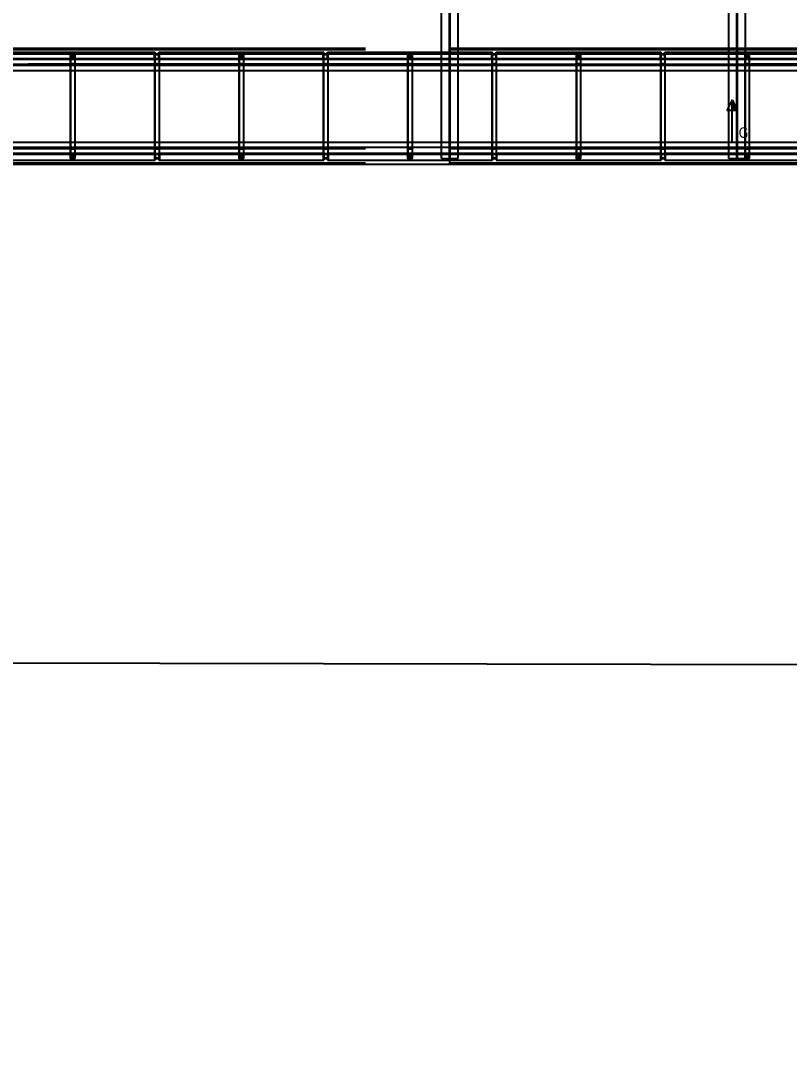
# Model space of a CAD drawing. Header units: millimetres. Extents: x 150209.93 to 150215.05, y 136675.65 to 136679.93.
# Drawn here: x 150213.2547 to 150213.4369, y 136678.5295 to 136678.7776 of the extents above; entities that cross this region are included whole.
import ezdxf

# ---------------------------------------------------------------- set-up
doc = ezdxf.new("R2010")
doc.units = ezdxf.units.MM
doc.header["$LTSCALE"] = 0.25
for name, pattern in [('XKITLINE00', [0]), ('XKITLINE02', [4, 2, -2]), ('XKITLINE03', [6, 3, -1, 1, -1])]:
    doc.linetypes.add(name, pattern=pattern)
doc.styles.add('ARIAL', font='arial.ttf')
doc.styles.add('ROMANS', font='romans.shx')
doc.dimstyles.new('MD300', dxfattribs={"dimtxt": 2.5, "dimasz": 2.5, "dimexe": 1, "dimexo": 1, "dimgap": 0.5, "dimtad": 1, "dimdec": 1, "dimlfac": 50, "dimrnd": 0.5, "dimdsep": 46, "dimtxsty": 'ROMANS', "dimcen": 1, "dimclrd": 146, "dimclre": 146, "dimclrt": 30, "dimadec": 1, "dimazin": 2, "dimtfac": 1, "dimtdec": 1, "dimtmove": 0, "dimatfit": 1, "dimfxl": 1, "dimtolj": 1, "dimtzin": 0, "dimlwd": -1, "dimlwe": -1, "dimarcsym": 0})

# ---------------------------------------------------------------- blocks, each defined once
blk = doc.blocks.new('çatıı')
at = {"color": 116, "linetype": 'XKITLINE02', "true_color": 0x136734}
for p, q in [((22130, 15570.6), (22130, 15770.3)), ((22139.7, 15570.6), (22139.7, 15770.3)), ((22140.3, 15570.6), (22140.3, 15770.3)), ((22150, 15675.1), (22150, 15770.3)), ((22470.7, 15570.6), (22470.7, 15750.2)), ((22480.4, 15570.6), (22480.4, 15750.2)), ((22481, 15570.6), (22481, 15750.2)), ((22490.7, 15675.1), (22490.7, 15750.2)), ((21540, 15701.3), (22140, 15701.3)), ((21540, 15700.4), (22140, 15700.4)), ((21540, 15699.9), (22140, 15699.9)), ((21594.9, 15696.6), (21692.7, 15696.6)), ((21692.2, 15689.4), (21692.2, 15696.6)), ((21692.7, 15696.6), (21790.4, 15696.6)), ((21692.7, 15688.6), (21692.7, 15696.6)), ((21692.7, 15688.6), (21692.7, 15696.6)), ((21693.3, 15689.4), (21693.3, 15696.6)), ((21789.8, 15688.6), (21789.8, 15696.6)), ((21790.4, 15689.4), (21790.4, 15696.6)), ((21794.9, 15689.4), (21794.9, 15696.6)), ((21794.9, 15696.6), (21892.7, 15696.6)), ((21795.5, 15688.6), (21795.5, 15696.6)), ((21892.2, 15689.4), (21892.2, 15696.6)), ((21892.7, 15696.6), (21990.4, 15696.6)), ((21892.7, 15688.6), (21892.7, 15696.6)), ((21892.7, 15688.6), (21892.7, 15696.6)), ((21893.3, 15689.4), (21893.3, 15696.6)), ((21989.8, 15688.6), (21989.8, 15696.6)), ((21990.4, 15689.4), (21990.4, 15696.6)), ((21994.9, 15689.4), (21994.9, 15696.6)), ((21994.9, 15696.6), (22092.7, 15696.6)), ((21995.5, 15688.6), (21995.5, 15696.6)), ((22092.2, 15689.4), (22092.2, 15696.6)), ((22092.7, 15696.6), (22190.4, 15696.6)), ((22092.7, 15688.6), (22092.7, 15696.6)), ((22092.7, 15688.6), (22092.7, 15696.6)), ((22093.3, 15689.4), (22093.3, 15696.6)), ((22140, 15694.6), (22140, 15701.3)), ((22140, 15701.3), (22714.8, 15701.3)), ((22140, 15694.6), (22140, 15701.3)), ((22140, 15700.4), (22956.5, 15700.4)), ((22140, 15699.9), (22953.7, 15699.9)), ((22189.8, 15688.6), (22189.8, 15696.6)), ((22190.4, 15689.4), (22190.4, 15696.6)), ((22194.9, 15689.4), (22194.9, 15696.6)), ((22194.9, 15696.6), (22292.7, 15696.6)), ((22195.5, 15688.6), (22195.5, 15696.6)), ((22292.2, 15689.4), (22292.2, 15696.6)), ((22292.7, 15688.6), (22292.7, 15696.6)), ((22292.7, 15696.6), (22390.4, 15696.6)), ((22292.7, 15688.6), (22292.7, 15696.6)), ((22293.3, 15689.4), (22293.3, 15696.6)), ((22389.8, 15688.6), (22389.8, 15696.6)), ((22390.4, 15689.4), (22390.4, 15696.6)), ((22394.9, 15689.4), (22394.9, 15696.6)), ((22394.9, 15696.6), (22492.7, 15696.6)), ((22395.5, 15688.6), (22395.5, 15696.6)), ((22492.2, 15689.4), (22492.2, 15696.6)), ((22492.7, 15696.6), (22590.4, 15696.6)), ((22492.7, 15688.6), (22492.7, 15696.6)), ((22492.7, 15688.6), (22492.7, 15696.6)), ((22493.3, 15689.4), (22493.3, 15696.6)), ((21540, 15682.6), (22140, 15682.6)), ((21540, 15682.6), (22140, 15682.6)), ((21589.7, 15689.4), (21692.2, 15689.4)), ((21589.7, 15688.6), (21692.7, 15688.6)), ((21686.9, 15689.4), (21686.9, 15688.6)), ((21690, 15694.6), (21695.5, 15694.6)), ((21690, 15682.6), (21690, 15694.6)), ((21690, 15590.1), (21690, 15694.6)), ((21690, 15694.6), (21695.5, 15694.6)), ((21690, 15688.6), (21692.7, 15688.6)), ((21690, 15682.6), (21695.5, 15682.6)), ((21690.7, 15570.6), (21690.7, 15694.6)), ((21690.7, 15693.5), (21695.5, 15693.9)), ((21690.7, 15683.6), (21690.7, 15693.5)), ((21690.7, 15683.6), (21695.5, 15683.3)), ((21692.7, 15688.6), (21795.6, 15688.6)), ((21693.3, 15689.4), (21795.6, 15689.4)), ((21695.5, 15693.9), (21695.5, 15694.6)), ((21695.5, 15570.6), (21695.5, 15694.6)), ((21695.5, 15682.6), (21695.5, 15683.3)), ((21698.6, 15689.4), (21698.6, 15688.6)), ((21789.7, 15689.4), (21789.7, 15688.6)), ((21789.7, 15689.4), (21892.2, 15689.4)), ((21789.7, 15688.6), (21892.7, 15688.6)), ((21790, 15694.6), (21795.5, 15694.6)), ((21790, 15682.6), (21790, 15694.6)), ((21790, 15590.1), (21790, 15694.6)), ((21790, 15694.6), (21795.5, 15694.6)), ((21790, 15682.6), (21795.5, 15682.6)), ((21790.7, 15570.6), (21790.7, 15694.6)), ((21790.7, 15693.5), (21795.5, 15693.9)), ((21790.7, 15683.6), (21790.7, 15693.5)), ((21790.7, 15683.6), (21795.5, 15683.3)), ((21795.5, 15693.9), (21795.5, 15694.6)), ((21795.5, 15570.6), (21795.5, 15694.6)), ((21795.5, 15682.6), (21795.5, 15683.3)), ((21795.6, 15689.4), (21795.6, 15688.6)), ((21886.9, 15689.4), (21886.9, 15688.6)), ((21890, 15694.6), (21895.5, 15694.6)), ((21890, 15682.6), (21890, 15694.6)), ((21890, 15590.1), (21890, 15694.6)), ((21890, 15694.6), (21895.5, 15694.6)), ((21890, 15688.6), (21892.7, 15688.6)), ((21890, 15682.6), (21895.5, 15682.6)), ((21890.7, 15570.6), (21890.7, 15694.6)), ((21890.7, 15693.5), (21895.5, 15693.9)), ((21890.7, 15683.6), (21890.7, 15693.5)), ((21890.7, 15683.6), (21895.5, 15683.3)), ((21892.7, 15688.6), (21995.6, 15688.6)), ((21893.3, 15689.4), (21995.6, 15689.4)), ((21895.5, 15693.9), (21895.5, 15694.6)), ((21895.5, 15570.6), (21895.5, 15694.6)), ((21895.5, 15682.6), (21895.5, 15683.3)), ((21898.6, 15689.4), (21898.6, 15688.6)), ((21989.7, 15689.4), (21989.7, 15688.6)), ((21989.7, 15689.4), (22092.2, 15689.4)), ((21989.7, 15688.6), (22092.7, 15688.6)), ((21990, 15694.6), (21995.5, 15694.6)), ((21990, 15682.6), (21990, 15694.6)), ((21990, 15590.1), (21990, 15694.6)), ((21990, 15694.6), (21995.5, 15694.6)), ((21990, 15682.6), (21995.5, 15682.6)), ((21990.7, 15570.6), (21990.7, 15694.6)), ((21990.7, 15693.5), (21995.5, 15693.9)), ((21990.7, 15683.6), (21990.7, 15693.5)), ((21990.7, 15683.6), (21995.5, 15683.3)), ((21995.5, 15693.9), (21995.5, 15694.6)), ((21995.5, 15570.6), (21995.5, 15694.6)), ((21995.5, 15682.6), (21995.5, 15683.3)), ((21995.6, 15689.4), (21995.6, 15688.6)), ((22086.9, 15689.4), (22086.9, 15688.6)), ((22090, 15694.6), (22095.5, 15694.6)), ((22090, 15682.6), (22090, 15694.6)), ((22090, 15590.1), (22090, 15694.6)), ((22090, 15694.6), (22095.5, 15694.6)), ((22090, 15688.6), (22092.7, 15688.6)), ((22090, 15682.6), (22095.5, 15682.6)), ((22090.7, 15570.6), (22090.7, 15694.6)), ((22090.7, 15693.5), (22095.5, 15693.9)), ((22090.7, 15683.6), (22090.7, 15693.5)), ((22090.7, 15683.6), (22095.5, 15683.3)), ((22092.7, 15688.6), (22195.6, 15688.6)), ((22093.3, 15689.4), (22194.9, 15689.4)), ((22095.5, 15693.9), (22095.5, 15694.6)), ((22095.5, 15570.6), (22095.5, 15694.6)), ((22095.5, 15682.6), (22095.5, 15683.3)), ((22098.6, 15689.4), (22098.6, 15688.6)), ((22140, 15689.4), (22195.6, 15689.4)), ((22140, 15688.6), (22189.8, 15688.6)), ((22140, 15682.6), (22997.1, 15682.6)), ((22140, 15681.3), (22140, 15682.6)), ((22140, 15682.6), (22953.7, 15682.6)), ((22140, 15681.3), (22140, 15682.6)), ((22189.7, 15689.4), (22189.7, 15688.6)), ((22189.7, 15689.4), (22292.2, 15689.4)), ((22189.7, 15688.6), (22292.7, 15688.6)), ((22190, 15694.6), (22195.5, 15694.6)), ((22190, 15682.6), (22190, 15694.6)), ((22190, 15570.6), (22190, 15694.6)), ((22190, 15694.6), (22195.5, 15694.6)), ((22190, 15682.6), (22195.5, 15682.6)), ((22190.7, 15570.6), (22190.7, 15694.6)), ((22190.7, 15693.5), (22195.5, 15693.9)), ((22190.7, 15683.6), (22190.7, 15693.5)), ((22190.7, 15683.6), (22195.5, 15683.3)), ((22195.5, 15693.9), (22195.5, 15694.6)), ((22195.5, 15570.6), (22195.5, 15694.6)), ((22195.5, 15682.6), (22195.5, 15683.3)), ((22195.6, 15689.4), (22195.6, 15688.6)), ((22286.9, 15689.4), (22286.9, 15688.6)), ((22290, 15694.6), (22295.5, 15694.6)), ((22290, 15682.6), (22290, 15694.6)), ((22290, 15570.6), (22290, 15694.6)), ((22290, 15694.6), (22295.5, 15694.6)), ((22290, 15688.6), (22292.7, 15688.6)), ((22290, 15682.6), (22295.5, 15682.6)), ((22290.7, 15570.6), (22290.7, 15694.6)), ((22290.7, 15693.5), (22295.5, 15693.9)), ((22290.7, 15683.6), (22290.7, 15693.5)), ((22290.7, 15683.6), (22295.5, 15683.3)), ((22292.7, 15688.6), (22395.6, 15688.6)), ((22293.3, 15689.4), (22395.6, 15689.4)), ((22295.5, 15693.9), (22295.5, 15694.6)), ((22295.5, 15570.6), (22295.5, 15694.6)), ((22295.5, 15682.6), (22295.5, 15683.3)), ((22298.6, 15689.4), (22298.6, 15688.6)), ((22389.7, 15689.4), (22389.7, 15688.6)), ((22389.7, 15689.4), (22492.2, 15689.4)), ((22389.7, 15688.6), (22492.7, 15688.6)), ((22390, 15590.1), (22390, 15694.6)), ((22390, 15694.6), (22395.5, 15694.6)), ((22390, 15694.6), (22395.5, 15694.6)), ((22390, 15682.6), (22390, 15694.6)), ((22390, 15682.6), (22395.5, 15682.6)), ((22390.7, 15570.6), (22390.7, 15694.6)), ((22390.7, 15693.5), (22395.5, 15693.9)), ((22390.7, 15683.6), (22390.7, 15693.5)), ((22390.7, 15683.6), (22395.5, 15683.3)), ((22395.5, 15570.6), (22395.5, 15694.6)), ((22395.5, 15693.9), (22395.5, 15694.6)), ((22395.5, 15682.6), (22395.5, 15683.3)), ((22395.6, 15689.4), (22395.6, 15688.6)), ((22486.9, 15689.4), (22486.9, 15688.6)), ((22490, 15694.6), (22495.5, 15694.6)), ((22490, 15682.6), (22490, 15694.6)), ((22490, 15590.1), (22490, 15694.6)), ((22490, 15694.6), (22495.5, 15694.6)), ((22490, 15688.6), (22492.7, 15688.6)), ((22490, 15682.6), (22495.5, 15682.6)), ((22490.7, 15570.6), (22490.7, 15694.6)), ((22490.7, 15693.5), (22495.5, 15693.9)), ((22490.7, 15683.6), (22490.7, 15693.5)), ((22490.7, 15683.6), (22495.5, 15683.3)), ((22492.7, 15688.6), (22595.6, 15688.6)), ((22493.3, 15689.4), (22595.6, 15689.4)), ((22495.5, 15693.9), (22495.5, 15694.6)), ((22495.5, 15570.6), (22495.5, 15694.6)), ((22495.5, 15682.6), (22495.5, 15683.3)), ((22498.6, 15689.4), (22498.6, 15688.6)), ((21540, 15682.1), (22140, 15682.1)), ((21540, 15681.7), (22140, 15681.7)), ((22140, 15682.1), (22956.5, 15682.1)), ((22140, 15681.7), (22996.5, 15681.7)), ((22140, 15681.3), (22956.5, 15681.3)), ((21540, 15583.4), (22140, 15583.4)), ((21690, 15570.6), (21690, 15590.1)), ((21695.5, 15570.6), (21695.5, 15590.1)), ((21790, 15570.6), (21790, 15590.1)), ((21795.5, 15570.6), (21795.5, 15590.1)), ((21890, 15570.6), (21890, 15590.1)), ((21895.5, 15570.6), (21895.5, 15590.1)), ((21990, 15570.6), (21990, 15590.1)), ((21995.5, 15570.6), (21995.5, 15590.1)), ((22090, 15570.6), (22090, 15590.1)), ((22095.5, 15570.6), (22095.5, 15590.1)), ((22130, 15570.6), (22130, 15590.1)), ((22140, 15582.6), (22140, 15583.9)), ((22140, 15582.6), (22140, 15583.9)), ((22140, 15583.4), (22996.5, 15583.4)), ((22150, 15570.6), (22150, 15590.1)), ((22190, 15570.6), (22190, 15590.1)), ((22195.5, 15570.6), (22195.5, 15590.1)), ((22290, 15570.6), (22290, 15590.1)), ((22295.5, 15570.6), (22295.5, 15590.1)), ((22390, 15570.6), (22390, 15590.1)), ((22395.5, 15570.6), (22395.5, 15590.1)), ((22470.7, 15570.6), (22470.7, 15590.1)), ((22490, 15570.6), (22490, 15590.1)), ((22490.7, 15570.6), (22490.7, 15590.1)), ((22495.5, 15570.6), (22495.5, 15590.1)), ((21540, 15583), (22140, 15583)), ((21540, 15582.6), (22140, 15582.6)), ((21540, 15582.5), (22140, 15582.5)), ((21589.7, 15576.6), (21692.7, 15576.6)), ((21589.7, 15575.8), (21692.2, 15575.8)), ((21686.9, 15576.6), (21686.9, 15575.8)), ((21690, 15582.6), (21695.5, 15582.6)), ((21690, 15570.6), (21690, 15582.6)), ((21690.7, 15581.5), (21695.5, 15581.9)), ((21690.7, 15571.6), (21690.7, 15581.5)), ((21690.7, 15571.6), (21695.5, 15571.3)), ((21692.2, 15575.8), (21692.2, 15568.6)), ((21692.7, 15576.6), (21795.6, 15576.6)), ((21692.7, 15568.6), (21692.7, 15576.6)), ((21692.7, 15568.6), (21692.7, 15576.6)), ((21693.3, 15575.8), (21795.6, 15575.8)), ((21693.3, 15575.8), (21693.3, 15568.6)), ((21695.5, 15581.9), (21695.5, 15582.6)), ((21695.5, 15570.6), (21695.5, 15571.3)), ((21698.6, 15576.6), (21698.6, 15575.8)), ((21789.7, 15576.6), (21892.7, 15576.6)), ((21789.7, 15576.6), (21789.7, 15575.8)), ((21789.7, 15575.8), (21892.2, 15575.8)), ((21789.8, 15576.6), (21789.8, 15568.6)), ((21790, 15582.6), (21795.5, 15582.6)), ((21790, 15570.6), (21790, 15582.6)), ((21790.4, 15575.8), (21790.4, 15568.6)), ((21790.7, 15581.5), (21795.5, 15581.9)), ((21790.7, 15571.6), (21790.7, 15581.5)), ((21790.7, 15571.6), (21795.5, 15571.3)), ((21794.9, 15575.8), (21794.9, 15568.6)), ((21795.5, 15581.9), (21795.5, 15582.6)), ((21795.5, 15576.6), (21795.5, 15568.6)), ((21795.5, 15570.6), (21795.5, 15571.3)), ((21795.6, 15576.6), (21795.6, 15575.8)), ((21886.9, 15576.6), (21886.9, 15575.8)), ((21890, 15582.6), (21895.5, 15582.6)), ((21890, 15570.6), (21890, 15582.6)), ((21890.7, 15581.5), (21895.5, 15581.9)), ((21890.7, 15571.6), (21890.7, 15581.5)), ((21890.7, 15571.6), (21895.5, 15571.3)), ((21892.2, 15575.8), (21892.2, 15568.6)), ((21892.7, 15576.6), (21995.6, 15576.6)), ((21892.7, 15568.6), (21892.7, 15576.6)), ((21892.7, 15568.6), (21892.7, 15576.6)), ((21893.3, 15575.8), (21995.6, 15575.8)), ((21893.3, 15575.8), (21893.3, 15568.6)), ((21895.5, 15581.9), (21895.5, 15582.6)), ((21895.5, 15570.6), (21895.5, 15571.3)), ((21898.6, 15576.6), (21898.6, 15575.8)), ((21989.7, 15576.6), (22092.7, 15576.6)), ((21989.7, 15576.6), (21989.7, 15575.8)), ((21989.7, 15575.8), (22092.2, 15575.8)), ((21989.8, 15576.6), (21989.8, 15568.6)), ((21990, 15582.6), (21995.5, 15582.6)), ((21990, 15570.6), (21990, 15582.6)), ((21990.4, 15575.8), (21990.4, 15568.6)), ((21990.7, 15581.5), (21995.5, 15581.9)), ((21990.7, 15571.6), (21990.7, 15581.5)), ((21990.7, 15571.6), (21995.5, 15571.3)), ((21994.9, 15575.8), (21994.9, 15568.6)), ((21995.5, 15581.9), (21995.5, 15582.6)), ((21995.5, 15576.6), (21995.5, 15568.6)), ((21995.5, 15570.6), (21995.5, 15571.3)), ((21995.6, 15576.6), (21995.6, 15575.8)), ((22086.9, 15576.6), (22086.9, 15575.8)), ((22090, 15582.6), (22095.5, 15582.6)), ((22090, 15570.6), (22090, 15582.6)), ((22090.7, 15581.5), (22095.5, 15581.9)), ((22090.7, 15571.6), (22090.7, 15581.5)), ((22090.7, 15571.6), (22095.5, 15571.3)), ((22092.2, 15575.8), (22092.2, 15568.6)), ((22092.7, 15576.6), (22195.6, 15576.6)), ((22092.7, 15568.6), (22092.7, 15576.6)), ((22092.7, 15568.6), (22092.7, 15576.6)), ((22093.3, 15575.8), (22195.6, 15575.8)), ((22093.3, 15575.8), (22093.3, 15568.6)), ((22095.5, 15581.9), (22095.5, 15582.6)), ((22095.5, 15570.6), (22095.5, 15571.3)), ((22098.6, 15576.6), (22098.6, 15575.8)), ((22140, 15583), (22956.5, 15583)), ((22140, 15582.6), (22997.1, 15582.6)), ((22140, 15582.5), (22953.7, 15582.5)), ((22189.7, 15576.6), (22292.7, 15576.6)), ((22189.7, 15576.6), (22189.7, 15575.8)), ((22189.7, 15575.8), (22292.2, 15575.8)), ((22189.8, 15576.6), (22189.8, 15568.6)), ((22190, 15582.6), (22195.5, 15582.6)), ((22190, 15570.6), (22190, 15582.6)), ((22190.4, 15575.8), (22190.4, 15568.6)), ((22190.7, 15581.5), (22195.5, 15581.9)), ((22190.7, 15571.6), (22190.7, 15581.5)), ((22190.7, 15571.6), (22195.5, 15571.3)), ((22194.9, 15575.8), (22194.9, 15568.6)), ((22195.5, 15581.9), (22195.5, 15582.6)), ((22195.5, 15576.6), (22195.5, 15568.6)), ((22195.5, 15570.6), (22195.5, 15571.3)), ((22195.6, 15576.6), (22195.6, 15575.8)), ((22286.9, 15576.6), (22286.9, 15575.8)), ((22290, 15582.6), (22295.5, 15582.6)), ((22290, 15570.6), (22290, 15582.6)), ((22290.7, 15581.5), (22295.5, 15581.9)), ((22290.7, 15571.6), (22290.7, 15581.5)), ((22290.7, 15571.6), (22295.5, 15571.3)), ((22292.2, 15575.8), (22292.2, 15568.6)), ((22292.7, 15568.6), (22292.7, 15576.6)), ((22292.7, 15576.6), (22395.6, 15576.6)), ((22292.7, 15568.6), (22292.7, 15576.6)), ((22293.3, 15575.8), (22395.6, 15575.8)), ((22293.3, 15568.6), (22293.3, 15575.8)), ((22295.5, 15581.9), (22295.5, 15582.6)), ((22295.5, 15570.6), (22295.5, 15571.3)), ((22298.6, 15576.6), (22298.6, 15575.8)), ((22389.7, 15576.6), (22492.7, 15576.6)), ((22389.7, 15576.6), (22389.7, 15575.8)), ((22389.7, 15575.8), (22492.2, 15575.8)), ((22389.8, 15576.6), (22389.8, 15568.6)), ((22390, 15582.6), (22395.5, 15582.6)), ((22390, 15570.6), (22390, 15582.6)), ((22390.4, 15575.8), (22390.4, 15568.6)), ((22390.7, 15581.5), (22395.5, 15581.9)), ((22390.7, 15571.6), (22390.7, 15581.5)), ((22390.7, 15571.6), (22395.5, 15571.3)), ((22394.9, 15575.8), (22394.9, 15568.6)), ((22395.5, 15581.9), (22395.5, 15582.6)), ((22395.5, 15576.6), (22395.5, 15568.6)), ((22395.5, 15570.6), (22395.5, 15571.3)), ((22395.6, 15576.6), (22395.6, 15575.8)), ((22486.9, 15576.6), (22486.9, 15575.8)), ((22490, 15582.6), (22495.5, 15582.6)), ((22490, 15570.6), (22490, 15582.6)), ((22490.7, 15581.5), (22495.5, 15581.9)), ((22490.7, 15571.6), (22490.7, 15581.5)), ((22490.7, 15571.6), (22495.5, 15571.3)), ((22492.2, 15575.8), (22492.2, 15568.6)), ((22492.7, 15576.6), (22595.6, 15576.6)), ((22492.7, 15568.6), (22492.7, 15576.6)), ((22492.7, 15568.6), (22492.7, 15576.6)), ((22493.3, 15575.8), (22595.6, 15575.8)), ((22493.3, 15575.8), (22493.3, 15568.6)), ((22495.5, 15581.9), (22495.5, 15582.6)), ((22495.5, 15570.6), (22495.5, 15571.3)), ((22498.6, 15576.6), (22498.6, 15575.8)), ((21540, 15565.3), (22140, 15565.3)), ((21540, 15564.7), (22140, 15564.7)), ((21594.9, 15568.6), (21692.7, 15568.6)), ((21690, 15570.6), (21695.5, 15570.6)), ((21690, 15570.6), (21695.5, 15570.6)), ((21692.7, 15568.6), (21790.4, 15568.6)), ((21790, 15570.6), (21795.5, 15570.6)), ((21790, 15570.6), (21795.5, 15570.6)), ((21794.9, 15568.6), (21892.7, 15568.6)), ((21890, 15570.6), (21895.5, 15570.6)), ((21890, 15570.6), (21895.5, 15570.6)), ((21892.7, 15568.6), (21990.4, 15568.6)), ((21990, 15570.6), (21995.5, 15570.6)), ((21990, 15570.6), (21995.5, 15570.6)), ((21994.9, 15568.6), (22092.7, 15568.6)), ((22090, 15570.6), (22095.5, 15570.6)), ((22090, 15570.6), (22095.5, 15570.6)), ((22092.7, 15568.6), (22190.4, 15568.6)), ((22130, 15570.6), (22150, 15570.6)), ((22140, 15565.3), (22953.7, 15565.3)), ((22140, 15564.7), (22956.5, 15564.7)), ((22140, 15563.9), (22956.5, 15563.9)), ((22190, 15570.6), (22195.5, 15570.6)), ((22190, 15570.6), (22195.5, 15570.6)), ((22194.9, 15568.6), (22292.7, 15568.6)), ((22290, 15570.6), (22295.5, 15570.6)), ((22290, 15570.6), (22295.5, 15570.6)), ((22292.7, 15568.6), (22390.4, 15568.6)), ((22390, 15570.6), (22395.5, 15570.6)), ((22390, 15570.6), (22395.5, 15570.6)), ((22394.9, 15568.6), (22492.7, 15568.6)), ((22470.7, 15570.6), (22490.7, 15570.6)), ((22490, 15570.6), (22495.5, 15570.6)), ((22490, 15570.6), (22495.5, 15570.6)), ((22492.7, 15568.6), (22590.4, 15568.6))]:
    blk.add_line(p, q, dxfattribs=at)
at = {"color": 1, "linetype": 'XKITLINE03'}
for p, q in [((22140, 15770.3), (22140, 15570.6)), ((22480.7, 15750.2), (22480.7, 15570.6)), ((21540, 15688.6), (22140, 15688.6)), ((22140, 15682.6), (21540, 15682.6)), ((21595.5, 15688.6), (21692.7, 15688.6)), ((21690, 15570.6), (21690, 15694.6)), ((21692.7, 15688.6), (21789.8, 15688.6)), ((21790, 15570.6), (21790, 15694.6)), ((21795.5, 15688.6), (21892.7, 15688.6)), ((21890, 15570.6), (21890, 15694.6)), ((21892.7, 15688.6), (21989.8, 15688.6)), ((21990, 15570.6), (21990, 15694.6)), ((21995.5, 15688.6), (22092.7, 15688.6)), ((22090, 15570.6), (22090, 15694.6)), ((22092.7, 15688.6), (22189.8, 15688.6)), ((22997.1, 15682.6), (22140, 15682.6)), ((22190, 15570.6), (22190, 15694.6)), ((22195.5, 15688.6), (22292.7, 15688.6)), ((22290, 15570.6), (22290, 15694.6)), ((22292.7, 15688.6), (22389.8, 15688.6)), ((22390, 15570.6), (22390, 15694.6)), ((22395.5, 15688.6), (22492.7, 15688.6)), ((22490, 15570.6), (22490, 15694.6)), ((22492.7, 15688.6), (22589.8, 15688.6)), ((21540, 15582.6), (22140, 15582.6)), ((21540, 15576.6), (22140, 15576.6)), ((21692.7, 15576.6), (21595.5, 15576.6)), ((21789.8, 15576.6), (21692.7, 15576.6)), ((21892.7, 15576.6), (21795.5, 15576.6)), ((21989.8, 15576.6), (21892.7, 15576.6)), ((22092.7, 15576.6), (21995.5, 15576.6)), ((22189.8, 15576.6), (22092.7, 15576.6)), ((22140, 15582.6), (22987.1, 15582.6)), ((22292.7, 15576.6), (22195.5, 15576.6)), ((22389.8, 15576.6), (22292.7, 15576.6)), ((22492.7, 15576.6), (22395.5, 15576.6)), ((22589.8, 15576.6), (22492.7, 15576.6))]:
    blk.add_line(p, q, dxfattribs=at)
at = {"color": 8, "linetype": 'XKITLINE00'}
blk.add_line((20275, 15694.6), (22712.3, 15694.6), dxfattribs=at)
at = {"color": 7, "linetype": 'XKITLINE00'}
for p, q in [((22140, 15681.3), (22140, 15694.6)), ((22140, 15681.3), (22140, 15694.6)), ((21540, 15681.3), (22140, 15681.3)), ((21540, 15675.1), (22140, 15675.1)), ((21690, 15590.1), (21690, 15675.1)), ((21695.5, 15590.1), (21695.5, 15675.1)), ((21790, 15590.1), (21790, 15675.1)), ((21795.5, 15590.1), (21795.5, 15675.1)), ((21890, 15590.1), (21890, 15675.1)), ((21895.5, 15590.1), (21895.5, 15675.1)), ((21990, 15590.1), (21990, 15675.1)), ((21995.5, 15590.1), (21995.5, 15675.1)), ((22090, 15590.1), (22090, 15675.1)), ((22095.5, 15590.1), (22095.5, 15675.1)), ((22130, 15590.1), (22130, 15675.1)), ((22140, 15675.1), (22140, 15681.3)), ((22140, 15681.3), (22823.8, 15681.3)), ((22140, 15675.1), (22140, 15681.3)), ((22140, 15675.1), (22823.8, 15675.1)), ((22150, 15590.1), (22150, 15675.1)), ((22190, 15590.1), (22190, 15675.1)), ((22195.5, 15590.1), (22195.5, 15675.1)), ((22290, 15590.1), (22290, 15675.1)), ((22295.5, 15590.1), (22295.5, 15675.1)), ((22390, 15590.1), (22390, 15675.1)), ((22395.5, 15590.1), (22395.5, 15675.1)), ((22470.7, 15590.1), (22470.7, 15675.1)), ((22490, 15590.1), (22490, 15675.1)), ((22490.7, 15590.1), (22490.7, 15675.1)), ((22495.5, 15590.1), (22495.5, 15675.1)), ((21540, 15590.1), (22140, 15590.1)), ((21540, 15583.9), (22140, 15583.9)), ((22140, 15583.9), (22140, 15590.1)), ((22140, 15590.1), (22823.8, 15590.1)), ((22140, 15583.9), (22140, 15590.1)), ((22140, 15563.9), (22140, 15583.9)), ((22140, 15583.9), (22823.8, 15583.9)), ((22140, 15563.9), (22140, 15583.9)), ((21540, 15563.9), (22140, 15563.9)), ((22140, 15563.9), (22823.8, 15563.9))]:
    blk.add_line(p, q, dxfattribs=at)
at = {"color": 30, "linetype": 'XKITLINE00'}
for p, q in [((22474.7, 15640.1), (22468.4, 15627.6)), ((22474.7, 15640.1), (22480.9, 15627.6)), ((22480.9, 15627.6), (22468.4, 15627.6))]:
    blk.add_line(p, q, dxfattribs=at)
at = {"color": 2, "linetype": 'XKITLINE00'}
for q in [(22474.7, 15640.1), (22524.7, 15590.1)]:
    blk.add_line((22474.7, 15590.1), q, dxfattribs=at)
at = {"color": 1, "linetype": 'XKITLINE00'}
for centre in [(21690, 15694.6), (21690, 15682.6), (21692.7, 15688.6), (21692.7, 15688.6), (21789.8, 15688.6), (21790, 15694.6), (21790, 15682.6), (21795.5, 15688.6), (21890, 15694.6), (21890, 15682.6), (21892.7, 15688.6), (21892.7, 15688.6), (21989.8, 15688.6), (21990, 15694.6), (21990, 15682.6), (21995.5, 15688.6), (22090, 15694.6), (22090, 15682.6), (22092.7, 15688.6), (22092.7, 15688.6), (22140, 15688.6), (22140, 15682.6), (22140, 15682.6), (22189.8, 15688.6), (22190, 15694.6), (22190, 15682.6), (22195.5, 15688.6), (22290, 15694.6), (22290, 15682.6), (22292.7, 15688.6), (22292.7, 15688.6), (22389.8, 15688.6), (22390, 15694.6), (22390, 15682.6), (22395.5, 15688.6), (22490, 15694.6), (22490, 15682.6), (22492.7, 15688.6), (22492.7, 15688.6), (21690, 15582.6), (21692.7, 15576.6), (21692.7, 15576.6), (21789.8, 15576.6), (21790, 15582.6), (21795.5, 15576.6), (21890, 15582.6), (21892.7, 15576.6), (21892.7, 15576.6), (21989.8, 15576.6), (21990, 15582.6), (21995.5, 15576.6), (22090, 15582.6), (22092.7, 15576.6), (22092.7, 15576.6), (22140, 15582.6), (22140, 15582.6), (22140, 15576.6), (22189.8, 15576.6), (22190, 15582.6), (22195.5, 15576.6), (22290, 15582.6), (22292.7, 15576.6), (22292.7, 15576.6), (22389.8, 15576.6), (22390, 15582.6), (22395.5, 15576.6), (22490, 15582.6), (22492.7, 15576.6), (22492.7, 15576.6), (21690, 15570.6), (21790, 15570.6), (21890, 15570.6), (21990, 15570.6), (22090, 15570.6), (22140, 15570.6), (22190, 15570.6), (22290, 15570.6), (22390, 15570.6), (22480.7, 15570.6), (22490, 15570.6)]:
    blk.add_circle(centre, 0.05, dxfattribs=at)
at = {"color": 30, "linetype": 'Continuous'}
blk.add_solid([(22480.9, 15627.6), (22474.7, 15640.1), (22480.9, 15627.6), (22474.7, 15627.6)], dxfattribs=at)
at = {"color": 116, "true_color": 0x136734, "style": 'ARIAL', "width": 0.85}
blk.add_text('G', height=12.5, dxfattribs=at).set_placement((22482.5, 15595.1))
blk = doc.blocks.new('*D6')
at = {"color": 146, "transparency": 16777216}
for p, q in [((150212.86359, 136678.62603), (150213.5279, 136678.6248)), ((150212.83196, 136677.74497), (150212.83174, 136677.62609)), ((150213.55627, 136677.74363), (150213.55605, 136677.62475))]:
    blk.add_line(p, q, dxfattribs=at)
for points in [[(150212.8636, 136678.63103), (150212.86358, 136678.62103), (150212.83359, 136678.62609)], [(150213.52791, 136678.6298), (150213.52789, 136678.6198), (150213.5579, 136678.62475)]]:
    blk.add_solid(points, dxfattribs=at)
at = {"layer": 'DEFPOINTS', "color": 0, "transparency": 16777216}
for p in [(150212.83381, 136678.74497), (150213.55812, 136678.74363), (150213.5579, 136678.62475)]:
    blk.add_point(p, dxfattribs=at)
at = {"color": 30, "transparency": 16777216, "insert": (150213.19579, 136678.65042), "char_height": 0.03, "attachment_point": 5, "rotation": 359.894, "style": 'ROMANS'}
blk.add_mtext('\\A1;36', dxfattribs=at)

msp = doc.modelspace()

# ---------------------------------------------------------------- block references
at = {"xscale": 0.0002000170049888334, "yscale": 0.0002000170049888334, "zscale": 0.0002000170049888334}
msp.add_blockref('çatıı', (150208.92807, 136675.63059), dxfattribs=at)

# ---------------------------------------------------------------- dimensions: what is measured, and where the dimension line sits
dim = msp.add_aligned_dim(p1=(150212.83381, 136678.74497), p2=(150213.55812, 136678.74363), distance=-0.11888, dimstyle='MD300', override={"dimtxt": 0.03, "dimasz": 0.03, "dimgap": 0.01})
dim.commit()
dim.dimension.update_dxf_attribs({"geometry": '*D6', "text_midpoint": (150213.19579, 136678.65042)})

doc.saveas('drawing.dxf')
